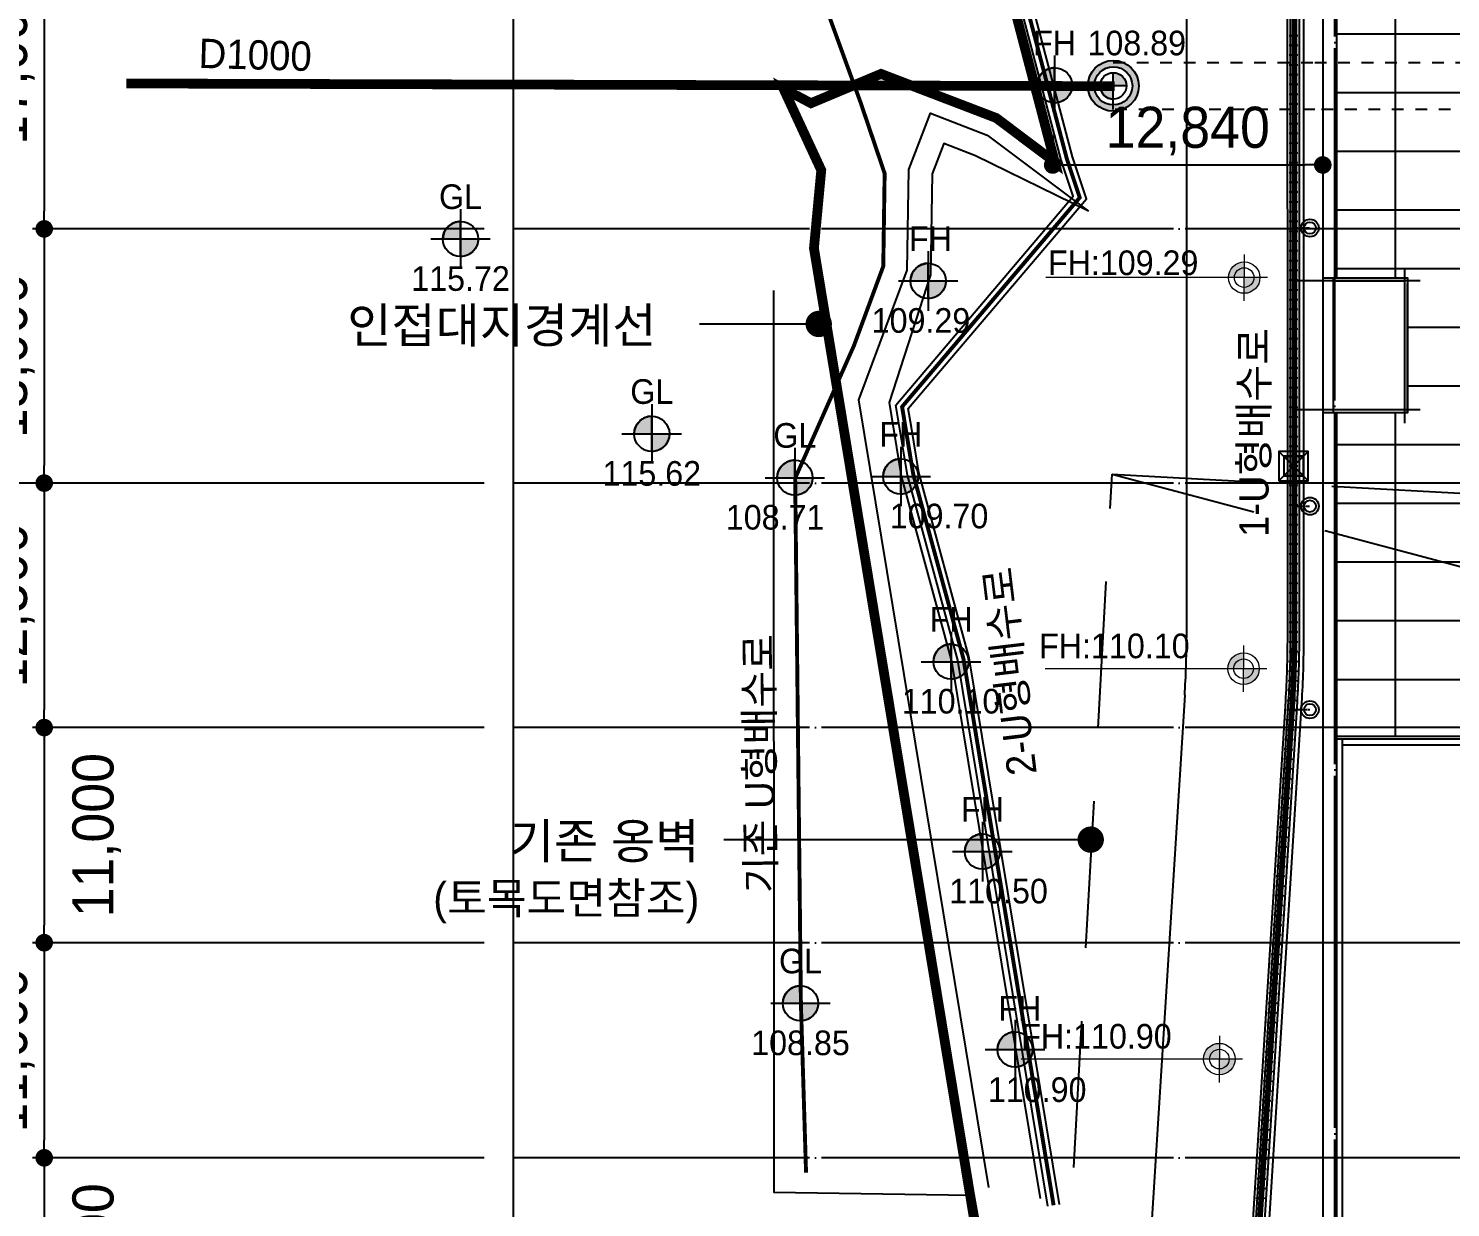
# Model space of a CAD drawing. Header units: millimetres. Extents: x 44352463 to 44913170, y -12080373 to -11704434.
# Drawn here: x 44389132 to 44461849, y -11991159 to -11930868 of the extents above; entities that cross this region are included whole.
import ezdxf
from ezdxf.enums import TextEntityAlignment as Align

# ---------------------------------------------------------------- set-up
doc = ezdxf.new("R2010")
doc.units = ezdxf.units.MM
doc.header["$LTSCALE"] = 600
doc.header["$MEASUREMENT"] = 0
for name, pattern in [('03 단지-0902$0$HIDDEN', [0.375, 0.25, -0.125]), ('CEN', [6.2, 6, -0.1, 0, -0.1]), ('HID', [0.345, 0.225, -0.12]), ('HIDDEN', [2, 1, -1]), ('PHANTOM', [2.5, 1.25, -0.25, 0.25, -0.25, 0.25, -0.25])]:
    doc.linetypes.add(name, pattern=pattern)
doc.layers.get('0').update_dxf_attribs({"linetype": 'CONTINUOUS'})
doc.layers.get('DEFPOINTS').update_dxf_attribs({"color": 117, "linetype": 'CONTINUOUS'})
for name, color, linetype in [('# 토목공사', 8, 'CONTINUOUS'), ('+공사계획', 4, 'CONTINUOUS'), ('+우수계획', 6, 'CONTINUOUS'), ('3 dim0', 7, 'CONTINUOUS'), ('A-TEX-SYM', 3, 'CONTINUOUS'), ('A-TXT-2.7', 3, 'CONTINUOUS'), ('A-중심선', 10, 'CEN'), ('CON-1', 2, 'CONTINUOUS'), ('dim', 7, 'CONTINUOUS'), ('ELE-4', 8, 'CONTINUOUS'), ('ELE-8', 8, 'CONTINUOUS'), ('F0047224', 252, 'CONTINUOUS'), ('FIN-1', 9, 'CONTINUOUS'), ('TXT1', 3, 'CONTINUOUS'), ('t기존건물', 8, 'CONTINUOUS'), ('대지경계선', 2, 'CONTINUOUS'), ('소방도로', 6, 'CONTINUOUS'), ('조경면적', 3, 'CONTINUOUS'), ('충돌방지대(고무범퍼)', 252, 'CONTINUOUS')]:
    doc.layers.add(name, color=color, linetype=linetype)
doc.layers.add('박스', color=6, linetype='CONTINUOUS', lineweight=15)
doc.styles.add('AUDIT_D_190715091641-0', font='')
doc.styles.get("Standard").update_dxf_attribs({"font": ''})
doc.styles.add('돋움', font='')
doc.styles.get('AUDIT_D_190715091641-0').set_extended_font_data('Dotum')
doc.styles.get('Standard').set_extended_font_data('Dotum')
doc.styles.get('돋움').set_extended_font_data('Dotum')
doc.linetypes.add('H-DICHB00', pattern='A,1e-05,[43,kosdic.shx,S=0.1,R=0,X=0,Y=0],-0.633333,["B",Standard,S=0.2,R=0,X=0,Y=-0.1],-0.216667', length=0.85001)
doc.linetypes.add('H-DICHU00', pattern='A,1.1,[32,kosdic.shx,S=0.1,R=0,X=0,Y=0],-0.333333,["U",Standard,S=0.2,R=0,X=0,Y=-0.1],-0.216667', length=1.65)
doc.linetypes.add('KU105', pattern='A,0.9,[122,KACELINE.shx,S=0.006,R=0,X=0,Y=0],-0.2,["U",Standard,S=0.2,R=0,X=0.15,Y=-0.1],-0.25,-0.2', length=1.55)
doc.dimstyles.new('scale600', dxfattribs={"dimscale": 600, "dimtxt": 2, "dimasz": 1, "dimexe": 1, "dimexo": 2.5, "dimgap": 0.8, "dimtad": 1, "dimdec": 0, "dimzin": 0, "dimdsep": 46, "dimlunit": 6, "dimtxsty": 'AUDIT_D_190715091641-0', "dimblk": 'DOT', "dimcen": 0, "dimdle": 1, "dimclrd": 256, "dimclre": 256, "dimclrt": 3, "dimadec": 0, "dimazin": 0, "dimtfac": 1, "dimtdec": 0, "dimtix": 1, "dimtmove": 2, "dimatfit": 3, "dimldrblk": 'DOT', "dimfxl": 0, "dimtolj": 1, "dimtzin": 0, "dimarcsym": 0})

# ---------------------------------------------------------------- blocks, each defined once
blk = doc.blocks.new('A$C304F24DA')
at = {"layer": 'ELE-8'}
for p, q in [((3000, -56450), (3000, -78450)), ((44380, -66000), (0, -66000)), ((44380, -69000), (0, -69000)), ((44380, -72000), (0, -72000)), ((44380, -75000), (0, -75000)), ((44380, -78000), (0, -78000)), ((44380, -81000), (3630, -81000)), ((44380, -84000), (3630, -84000)), ((3000, -85350), (3000, -101900)), ((44380, -87000), (0, -87000)), ((44380, -90000), (0, -90000)), ((44380, -93000), (0, -93000)), ((44380, -96000), (0, -96000)), ((44380, -99000), (0, -99000))]:
    blk.add_line(p, q, dxfattribs=at)
blk = doc.blocks.new('RRRRR')
at = {"layer": 't기존건물', "linetype": '03 단지-0902$0$HIDDEN', "ltscale": 50}
blk.add_line((11763592, -9336052, 108781), (12037741, -9414339, 107737), dxfattribs=at)
at = {"layer": 't기존건물', "linetype": '03 단지-0902$0$HIDDEN', "ltscale": 50, "extrusion": (-0.997252, 0.074082, 0), "elevation": -12422904}
blk.add_lwpolyline([(8496928, 116942), (8438922, 108781)], dxfattribs=at)
at = {"layer": 't기존건물', "linetype": '03 단지-0902$0$HIDDEN', "ltscale": 50, "extrusion": (0.073213, 0.997316, 0), "elevation": -8449746}
blk.add_lwpolyline([(-12415545, 108781), (-12682525, 99979)], dxfattribs=at)
blk = doc.blocks.new('_Dot')
at = {"color": 0, "linetype": 'ByBlock', "lineweight": -2}
blk.add_line((-0.5, 0), (-1, 0), dxfattribs=at)
at = {"color": 0, "linetype": 'ByBlock', "const_width": 0.5}
blk.add_lwpolyline([(-0.25, 0, 1), (0.25, 0, 1)], format="xyb", close=True, dxfattribs=at)
blk = doc.blocks.new('*D20')
at = {"layer": '3 dim0', "lineweight": -2, "transparency": 16777216}
for p, q in [((7287459, 4123986), (7258359, 4123986)), ((7258959, 4123086), (7258959, 4068386)), ((7287459, 4067486), (7258359, 4067486))]:
    blk.add_line(p, q, dxfattribs=at)
at = {"layer": 'DEFPOINTS', "color": 0, "transparency": 16777216}
for p in [(7288959, 4123986), (7258959, 4067486), (7288959, 4067486)]:
    blk.add_point(p, dxfattribs=at)
at = {"layer": '3 dim0', "lineweight": -2, "transparency": 16777216, "xscale": 900, "yscale": 900, "zscale": 900}
for p, rotation in [((7258959, 4123986), 90), ((7258959, 4067486), 270)]:
    blk.add_blockref('_Dot', p, dxfattribs=dict(at, rotation=rotation))
at = {"layer": '3 dim0', "color": 3, "transparency": 16777216, "insert": (7257226, 4095736), "char_height": 2100, "attachment_point": 5, "rotation": 90, "style": 'AUDIT_D_190715091641-0'}
blk.add_mtext('\\A1;56,500', dxfattribs=at)
blk = doc.blocks.new('*D23')
at = {"layer": '3 dim0', "lineweight": -2, "transparency": 16777216}
for p, q in [((7287459, 4166986), (7258359, 4166986)), ((7258959, 4124886), (7258959, 4166086)), ((7287459, 4123986), (7258359, 4123986))]:
    blk.add_line(p, q, dxfattribs=at)
at = {"layer": 'DEFPOINTS', "color": 0, "transparency": 16777216}
for p in [(7258959, 4166986), (7288959, 4166986), (7288959, 4123986)]:
    blk.add_point(p, dxfattribs=at)
at = {"layer": '3 dim0', "lineweight": -2, "transparency": 16777216, "xscale": 900, "yscale": 900, "zscale": 900}
for p, rotation in [((7258959, 4166986), 90), ((7258959, 4123986), 270)]:
    blk.add_blockref('_Dot', p, dxfattribs=dict(at, rotation=rotation))
at = {"layer": '3 dim0', "color": 3, "transparency": 16777216, "insert": (7257226, 4145486), "char_height": 2100, "attachment_point": 5, "rotation": 90, "style": 'AUDIT_D_190715091641-0'}
blk.add_mtext('\\A1;43,000', dxfattribs=at)
blk = doc.blocks.new('*D25')
at = {"layer": '3 dim0', "lineweight": -2, "transparency": 16777216}
for p, q in [((7287459, 4089486), (7264359, 4089486)), ((7264959, 4088586), (7264959, 4079386)), ((7287459, 4078486), (7264359, 4078486))]:
    blk.add_line(p, q, dxfattribs=at)
at = {"layer": 'DEFPOINTS', "color": 0, "transparency": 16777216}
for p in [(7288959, 4089486), (7264959, 4078486), (7288959, 4078486)]:
    blk.add_point(p, dxfattribs=at)
at = {"layer": '3 dim0', "lineweight": -2, "transparency": 16777216, "xscale": 900, "yscale": 900, "zscale": 900}
for p, rotation in [((7264959, 4089486), 90), ((7264959, 4078486), 270)]:
    blk.add_blockref('_Dot', p, dxfattribs=dict(at, rotation=rotation))
at = {"layer": '3 dim0', "color": 3, "transparency": 16777216, "insert": (7267647, 4083986), "char_height": 2100, "attachment_point": 5, "rotation": 90, "style": 'AUDIT_D_190715091641-0'}
blk.add_mtext('\\A1;11,000', dxfattribs=at)
blk = doc.blocks.new('*D26')
at = {"layer": '3 dim0', "lineweight": -2, "transparency": 16777216}
for p, q in [((7287459, 4100486), (7264359, 4100486)), ((7264959, 4099586), (7264959, 4090386)), ((7287459, 4089486), (7264359, 4089486))]:
    blk.add_line(p, q, dxfattribs=at)
at = {"layer": 'DEFPOINTS', "color": 0, "transparency": 16777216}
for p in [(7288959, 4100486), (7264959, 4089486), (7288959, 4089486)]:
    blk.add_point(p, dxfattribs=at)
at = {"layer": '3 dim0', "lineweight": -2, "transparency": 16777216, "xscale": 900, "yscale": 900, "zscale": 900}
for p, rotation in [((7264959, 4100486), 90), ((7264959, 4089486), 270)]:
    blk.add_blockref('_Dot', p, dxfattribs=dict(at, rotation=rotation))
at = {"layer": '3 dim0', "color": 3, "transparency": 16777216, "insert": (7263226, 4094986), "char_height": 2100, "attachment_point": 5, "rotation": 90, "style": 'AUDIT_D_190715091641-0'}
blk.add_mtext('\\A1;11,000', dxfattribs=at)
blk = doc.blocks.new('*D27')
at = {"layer": '3 dim0', "lineweight": -2, "transparency": 16777216}
for p, q in [((7287459, 4136986), (7264359, 4136986)), ((7264959, 4136086), (7264959, 4124886)), ((7287459, 4123986), (7264359, 4123986))]:
    blk.add_line(p, q, dxfattribs=at)
at = {"layer": 'DEFPOINTS', "color": 0, "transparency": 16777216}
for p in [(7288959, 4136986), (7264959, 4123986), (7288959, 4123986)]:
    blk.add_point(p, dxfattribs=at)
at = {"layer": '3 dim0', "lineweight": -2, "transparency": 16777216, "xscale": 900, "yscale": 900, "zscale": 900}
for p, rotation in [((7264959, 4136986), 90), ((7264959, 4123986), 270)]:
    blk.add_blockref('_Dot', p, dxfattribs=dict(at, rotation=rotation))
at = {"layer": '3 dim0', "color": 3, "transparency": 16777216, "insert": (7263226, 4130486), "char_height": 2100, "attachment_point": 5, "rotation": 90, "style": 'AUDIT_D_190715091641-0'}
blk.add_mtext('\\A1;13,000', dxfattribs=at)
blk = doc.blocks.new('*D28')
at = {"layer": '3 dim0', "lineweight": -2, "transparency": 16777216}
for p, q in [((7287459, 4123986), (7264359, 4123986)), ((7264959, 4123086), (7264959, 4112386)), ((7287459, 4111486), (7264359, 4111486))]:
    blk.add_line(p, q, dxfattribs=at)
at = {"layer": 'DEFPOINTS', "color": 0, "transparency": 16777216}
for p in [(7288959, 4123986), (7264959, 4111486), (7288959, 4111486)]:
    blk.add_point(p, dxfattribs=at)
at = {"layer": '3 dim0', "lineweight": -2, "transparency": 16777216, "xscale": 900, "yscale": 900, "zscale": 900}
for p, rotation in [((7264959, 4123986), 90), ((7264959, 4111486), 270)]:
    blk.add_blockref('_Dot', p, dxfattribs=dict(at, rotation=rotation))
at = {"layer": '3 dim0', "color": 3, "transparency": 16777216, "insert": (7263226, 4117736), "char_height": 2100, "attachment_point": 5, "rotation": 90, "style": 'AUDIT_D_190715091641-0'}
blk.add_mtext('\\A1;12,500', dxfattribs=at)
blk = doc.blocks.new('*D29')
at = {"layer": '3 dim0', "lineweight": -2, "transparency": 16777216}
for p, q in [((7287459, 4153986), (7264359, 4153986)), ((7264959, 4153086), (7264959, 4137886)), ((7287459, 4136986), (7264359, 4136986))]:
    blk.add_line(p, q, dxfattribs=at)
at = {"layer": 'DEFPOINTS', "color": 0, "transparency": 16777216}
for p in [(7288959, 4153986), (7264959, 4136986), (7288959, 4136986)]:
    blk.add_point(p, dxfattribs=at)
at = {"layer": '3 dim0', "lineweight": -2, "transparency": 16777216, "xscale": 900, "yscale": 900, "zscale": 900}
for p, rotation in [((7264959, 4153986), 90), ((7264959, 4136986), 270)]:
    blk.add_blockref('_Dot', p, dxfattribs=dict(at, rotation=rotation))
at = {"layer": '3 dim0', "color": 3, "transparency": 16777216, "insert": (7263226, 4145486), "char_height": 2100, "attachment_point": 5, "rotation": 90, "style": 'AUDIT_D_190715091641-0'}
blk.add_mtext('\\A1;17,000', dxfattribs=at)
blk = doc.blocks.new('*D36')
at = {"layer": '3 dim0', "lineweight": -2, "transparency": 16777216}
for p, q in [((7287459, 4111486), (7264359, 4111486)), ((7264959, 4110586), (7264959, 4101386)), ((7287459, 4100486), (7264359, 4100486))]:
    blk.add_line(p, q, dxfattribs=at)
at = {"layer": 'DEFPOINTS', "color": 0, "transparency": 16777216}
for p in [(7288959, 4111486), (7264959, 4100486), (7288959, 4100486)]:
    blk.add_point(p, dxfattribs=at)
at = {"layer": '3 dim0', "lineweight": -2, "transparency": 16777216, "xscale": 900, "yscale": 900, "zscale": 900}
for p, rotation in [((7264959, 4111486), 90), ((7264959, 4100486), 270)]:
    blk.add_blockref('_Dot', p, dxfattribs=dict(at, rotation=rotation))
at = {"layer": '3 dim0', "color": 3, "transparency": 16777216, "insert": (7267647, 4105986), "char_height": 2100, "attachment_point": 5, "rotation": 90, "style": 'AUDIT_D_190715091641-0'}
blk.add_mtext('\\A1;11,000', dxfattribs=at)
blk = doc.blocks.new('A$C1C3B03E3')
at = {"layer": '+공사계획', "ltscale": 5}
h = blk.add_hatch(color=1, dxfattribs=at)
h.dxf.hatch_style = 1
edge = h.paths.add_edge_path()
edge.add_line((2.031, 2.031), (3.231, 2.031))
edge.add_arc((2.031, 2.031), 1.2, -90, 0, ccw=False)
edge.add_line((2.031, 0.831), (2.031, 2.031))
edge = h.paths.add_edge_path()
edge.add_line((2.031, 2.031), (2.031, 3.231))
edge.add_arc((2.031, 2.031), 1.2, 90, 180)
edge.add_line((0.831, 2.031), (2.031, 2.031))
at = {"layer": '+공사계획', "color": 1, "ltscale": 5}
for points in [[(2.031, 4.062), (2.031, 0)], [(0, 2.031), (4.062, 2.031)]]:
    blk.add_lwpolyline(points, dxfattribs=at)
for points in [[(2.031, 2.031), (2.031, 3.231, 0.414214), (0.831, 2.031), (2.031, 2.031)], [(2.031, 2.031), (3.231, 2.031, -0.414214), (2.031, 0.831), (2.031, 2.031)]]:
    blk.add_lwpolyline(points, format="xyb", dxfattribs=at)
blk.add_circle((2.031, 2.031), 1.2, dxfattribs=at)
blk = doc.blocks.new('ZZZZ')
at = {"layer": 'A-TEX-SYM', "xscale": 750.0000000000001, "yscale": 750.0000000000001, "zscale": 750.0000000000001, "rotation": 359.9931955615171}
for p in [(11443369, 4151867), (11412991, 4144010, 115722), (11436904, 4141866), (11422771, 4134046, 115622), (11430086, 4131803, 108712), (11435499, 4131866), (11438074, 4122397), (11439676, 4112687), (11430375, 4104929, 108852), (11441345, 4102564)]:
    blk.add_blockref('A$C1C3B03E3', p, dxfattribs=at)
at = {"layer": 'A-TEX-SYM', "style": '돋움'}
for s, p in [('FH', (11444893, 4155553)), ('108.89', (11449093, 4155553)), ('GL', (11414515, 4147696, 115722)), ('FH', (11438550, 4145551)), ('115.72', (11414515, 4143512, 115722)), ('109.29', (11438060, 4141367)), ('GL', (11424295, 4137732, 115622)), ('FH', (11437023, 4135551)), ('GL', (11431610, 4135489, 108712)), ('115.62', (11424295, 4133548, 115622)), ('108.71', (11430600, 4131305, 108712)), ('109.70', (11438984, 4131367)), ('FH', (11439598, 4126083)), ('110.10', (11439598, 4121899)), ('FH', (11441199, 4116373)), ('110.50', (11442027, 4112189)), ('GL', (11431899, 4108614, 108852)), ('FH', (11443113, 4106192)), ('108.85', (11431899, 4104430, 108852)), ('110.90', (11444002, 4102037))]:
    blk.add_text(s, height=1260, dxfattribs=at).set_placement(p, align=Align.MIDDLE_CENTER)
blk = doc.blocks.new('*D88')
at = {"layer": 'DEFPOINTS', "color": 0, "transparency": 16777216}
for p in [(44441507, -11937850), (44455315, -11937850), (44455315, -11937850)]:
    blk.add_point(p, dxfattribs=at)
at = {"layer": 'dim', "lineweight": -2, "transparency": 16777216}
for p, q in [((44441507, -11936350), (44441507, -11937250)), ((44455315, -11936350), (44455315, -11937250)), ((44442407, -11937850), (44454415, -11937850))]:
    blk.add_line(p, q, dxfattribs=at)
at = {"layer": 'dim', "lineweight": -2, "transparency": 16777216, "xscale": 900, "yscale": 900, "zscale": 900, "rotation": 180}
blk.add_blockref('_Dot', (44441507, -11937850), dxfattribs=at)
at = {"layer": 'dim', "lineweight": -2, "transparency": 16777216, "xscale": 900, "yscale": 900, "zscale": 900}
blk.add_blockref('_Dot', (44455315, -11937850), dxfattribs=at)
at = {"layer": 'dim', "color": 3, "transparency": 16777216, "insert": (44448411, -11936117), "char_height": 2100, "attachment_point": 5, "style": 'AUDIT_D_190715091641-0'}
blk.add_mtext('\\A1;12,840', dxfattribs=at)
blk = doc.blocks.new('A$C0B2276BF')
at = {"layer": '# 토목공사', "linetype": 'ByBlock', "ltscale": 0.01}
for radius in [300, 200]:
    blk.add_circle((300, 300), radius, dxfattribs=at)
blk = doc.blocks.new('A$C037F09EC')
at = {"layer": '# 토목공사'}
h = blk.add_hatch(color=256, dxfattribs=at)
h.dxf.hatch_style = 1
h.paths.add_polyline_path([(750, 750), (250, 250), (1250, 250), (250, 1250), (1250, 1250)])
blk.add_lwpolyline([(0, 0), (1500, 0), (1500, 1500), (0, 1500)], close=True, dxfattribs=at)
for points in [[(1500, 1500), (0, 0)], [(1500, 0), (0, 1500)], [(250, 250), (1250, 250), (1250, 1250), (250, 1250), (250, 250)], [(750, 750), (250, 250), (1250, 250), (250, 1250), (1250, 1250), (750, 750)]]:
    blk.add_lwpolyline(points, dxfattribs=at)
blk = doc.blocks.new('ee')
at = {"layer": '# 토목공사'}
blk.add_lwpolyline([(225, -14), (-225, 14)], dxfattribs=at)
blk = doc.blocks.new('A$C718137B9')
at = {"layer": '# 토목공사'}
for p, rotation in [((9555, 71937), 3.595936282001518), ((9555, 71437), 3.595936282001518), ((9555, 70937), 3.595936282001518), ((9555, 70437), 3.595936282001518), ((9555, 69937), 3.595936282001518), ((9556, 69437), 3.595936282001518), ((9556, 68937), 3.595936282001518), ((9556, 68437), 3.595936282001518), ((9556, 67937), 3.595936282001518), ((9556, 67437), 3.595936282001518), ((9556, 66937), 3.595936282001518), ((9556, 66437), 3.595936282001518), ((9556, 65937), 3.595936282001518), ((9556, 65437), 3.595936282001518), ((9556, 64937), 3.595936282001518), ((9556, 64437), 3.595936282001518), ((9556, 63937), 3.595936282001518), ((9556, 63437), 3.595936282001518), ((9556, 62937), 3.595936282001518), ((9556, 62437), 3.595936282001518), ((9556, 61937), 3.595936282001518), ((9556, 61437), 3.595936282001518), ((9556, 60937), 3.595936282001518), ((9556, 60437), 3.595936282001518), ((9556, 59937), 3.595936282001518), ((9556, 59437), 3.595936282001518), ((9556, 58937), 3.595936282001518), ((9556, 58437), 3.595936282001518), ((9556, 57937), 3.595936282001518), ((9556, 57437), 3.595936282001518), ((9556, 56937), 3.595936282001518), ((9556, 56437), 3.595936282001518), ((9556, 55937), 3.595936282001518), ((9556, 55437), 3.595936282001518), ((9556, 54937), 3.595936282001518), ((9556, 54437), 3.595936282001518), ((9556, 53937), 3.595936282001518), ((9556, 53437), 3.595936282001518), ((9556, 52937), 3.595936282001518), ((9556, 52437), 3.595936282001518), ((9556, 51937), 3.595936282001518), ((9556, 51437), 3.595936282001518), ((9556, 50937), 3.595936282001518), ((9556, 50437), 3.595936282001518), ((9556, 49937), 3.595936282001518), ((9556, 49437), 3.595936282001518), ((9556, 48937), 3.595936282001518), ((9556, 48437), 3.595936282001518), ((9556, 47937), 3.595936282001518), ((9556, 47437), 3.595936282001518), ((9557, 46937), 3.595936282001518), ((9557, 46437), 3.595936282001518), ((9557, 45937), 3.595936282001518), ((9557, 45437), 3.595936282001518), ((9557, 44937), 3.595936282001518), ((9557, 44437), 3.595936282001518), ((9557, 43937), 3.595936282001518), ((9557, 43437), 3.595936282001518), ((9557, 42937), 3.595936282001518), ((9557, 42437), 3.595936282001518), ((9557, 41937), 3.595936282001518), ((9557, 41437), 3.595936282001518), ((9556, 40937), 3.305098977873575), ((9551, 40437), 2.767744447930585), ((9527, 39438), 1.693035388044603), ((9542, 39937), 2.230389917987594), ((9509, 38938), 1.155680858101613), ((9457, 37939), 0.0809717982156323), ((9485, 38439), 0.6183263281586224), ((9425, 37440), 8.623806057056412e-09), ((9363, 36442), 8.623806057056412e-09), ((9394, 36941), 8.623806057056412e-09), ((9331, 35943), 8.623806057056412e-09), ((9269, 34945), 8.623806057056412e-09), ((9300, 35444), 8.623806057056412e-09), ((9237, 34446), 8.623806057056412e-09), ((9175, 33448), 8.623806057056412e-09), ((9206, 33947), 8.623806057056412e-09), ((9143, 32949), 8.623806057056412e-09), ((9112, 32450), 8.623806057056412e-09), ((9049, 31452), 8.623806057056412e-09), ((9081, 31951), 8.623806057056412e-09), ((9018, 30953), 8.623806057056412e-09), ((8955, 29955), 8.623806057056412e-09), ((8987, 30454), 8.623806057056412e-09), ((8924, 29456), 8.623806057056412e-09), ((8861, 28458), 8.623806057056412e-09), ((8893, 28957), 8.623806057056412e-09), ((8830, 27959), 8.623806057056412e-09), ((8767, 26961), 8.623806057056412e-09), ((8799, 27460), 8.623806057056412e-09), ((8736, 26462), 8.623806057056412e-09), ((8673, 25464), 8.623806057056412e-09), ((8705, 25963), 8.623806057056412e-09), ((8642, 24965), 8.623806057056412e-09), ((8611, 24466), 8.623806057056412e-09), ((8548, 23468), 8.623806057056412e-09), ((8579, 23967), 8.623806057056412e-09), ((8517, 22969), 8.623806057056412e-09), ((8454, 21971), 8.623806057056412e-09), ((8485, 22470), 8.623806057056412e-09), ((8423, 21472), 8.623806057056412e-09), ((8360, 20474), 8.623806057056412e-09), ((8391, 20973), 8.623806057056412e-09), ((8329, 19975), 8.623806057056412e-09), ((8266, 18977), 8.623806057056412e-09), ((8297, 19476), 8.623806057056412e-09), ((8234, 18478), 8.623806057056412e-09), ((8172, 17480), 8.623806057056412e-09), ((8203, 17979), 8.623806057056412e-09), ((8140, 16981), 8.623806057056412e-09), ((8109, 16482), 8.623806057056412e-09), ((8046, 15484), 8.623806057056412e-09), ((8078, 15983), 8.623806057056412e-09), ((8015, 14985), 8.623806057056412e-09), ((7952, 13987), 8.623806057056412e-09), ((7984, 14486), 8.623806057056412e-09), ((7921, 13488), 8.623806057056412e-09), ((7858, 12490), 8.623806057056412e-09), ((7890, 12989), 8.623806057056412e-09)]:
    blk.add_blockref('ee', p, dxfattribs=dict(at, rotation=rotation))
blk = doc.blocks.new('A$C7081286B')
at = {"layer": '+우수계획'}
h = blk.add_hatch(color=254, dxfattribs=at)
h.dxf.hatch_style = 1
edge = h.paths.add_edge_path(flags=17)
edge.add_arc((1300, 1300), 975, 0, 360)
edge = h.paths.add_edge_path()
edge.add_arc((1300, 1300), 1300, 0, 360)
h = blk.add_hatch(color=254, dxfattribs=at)
h.dxf.hatch_style = 1
edge = h.paths.add_edge_path()
edge.add_line((1300, 1300), (625, 1300))
edge.add_arc((1300, 1300), 675, 180, 270)
edge.add_line((1300, 625), (1300, 1975))
edge.add_arc((1300, 1300), 675, 0, 90, ccw=False)
edge.add_line((1975, 1300), (1300, 1300))
at = {"layer": '# 토목공사'}
blk.add_lwpolyline([(1300, 1300), (625, 1300, 0.414214), (1300, 625), (1300, 1975, -0.414214), (1975, 1300), (1300, 1300)], format="xyb", dxfattribs=at)
for radius in [1300, 975, 675]:
    blk.add_circle((1300, 1300), radius, dxfattribs=at)
blk = doc.blocks.new('A$C159fdbf0')
at = {"layer": '# 토목공사'}
for points in [[(-176107, -199379), (-180712, -171458), (-183287, -161990), (-183673, -159649), (-183877, -158410), (-174812, -147735), (-175427, -145889), (-180087, -128155), (-180304, -123364), (-179172, -115679), (-180623, -110050), (-187361, -105797), (-186110, -95557), (-185275, -85182), (-184620, -72729), (-185130, -60228), (-174430, -51135), (-169648, -47813), (-166267, -45815), (-162786, -44061), (-159286, -42506), (-149833, -38787)], [(-175515, -199281), (-180125, -171331), (-182700, -161862), (-183081, -159551), (-183240, -158586), (-174137, -147866), (-174851, -145718), (-179490, -128064), (-179702, -123394), (-178561, -115647), (-180102, -109670), (-186720, -105492), (-185513, -95618), (-184676, -85221), (-184019, -72732), (-184519, -60496), (-174064, -51611), (-169324, -48319), (-165979, -46342), (-162529, -44604), (-159054, -43059), (-149749, -39399)]]:
    blk.add_lwpolyline(points, dxfattribs=at)
at = {"layer": '# 토목공사', "linetype": 'KU105', "ltscale": 4, "const_width": 200, "flags": 128}
blk.add_lwpolyline([(-175811, -199330), (-180418, -171395), (-182993, -161926), (-183377, -159600), (-183559, -158498), (-174474, -147801), (-175139, -145803), (-179788, -128110), (-180003, -123379), (-178866, -115663), (-180362, -109860), (-187041, -105645), (-185812, -95587), (-184975, -85201), (-184320, -72731), (-184825, -60362), (-174247, -51373), (-169486, -48066), (-166123, -46078), (-162657, -44332), (-159170, -42782), (-149791, -39093), (-129254, -41231), (-113847, -48374), (-99615, -54196)], dxfattribs=at)
at = {"layer": '# 토목공사'}
for points in [[(-166322, -211433), (-163944, -173557, 0.015453), (-163841, -170283), (-163843, -126477, 0.0492), (-164852, -116270), (-172926, -75787, -0.458996), (-160968, -60497), (30366, -60659)], [(-166173, -211442), (-163794, -173567, 0.015453), (-163691, -170283), (-163693, -126477, 0.0492), (-164705, -116241), (-172779, -75757, -0.458912), (-160964, -60647), (30366, -60809)], [(-165873, -211461), (-163495, -173586, 0.015453), (-163391, -170283), (-163393, -126477, 0.0492), (-164411, -116182), (-172485, -75699, -0.458738), (-160957, -60947), (30366, -61109)], [(-165723, -211471), (-163345, -173595, 0.015453), (-163241, -170283), (-163243, -126477, 0.0492), (-164264, -116153), (-172338, -75669, -0.458648), (-160954, -61097), (30366, -61259)]]:
    blk.add_lwpolyline(points, format="xyb", dxfattribs=at)
at = {"layer": '# 토목공사', "linetype": 'KU105', "ltscale": 4, "const_width": 200, "flags": 128}
blk.add_lwpolyline([(-166023, -211452), (-163644, -173576, 0.015453), (-163541, -170283), (-163543, -126477, 0.0492), (-164558, -116211), (-172632, -75728, -0.458825), (-160961, -60797), (30366, -60959)], format="xyb", dxfattribs=at)
at = {"layer": '# 토목공사', "linetype": 'HIDDEN'}
blk.add_lwpolyline([(106202, -107825), (107092, -110054), (83130, -119614), (55687, -143292), (-162459, -143292), (-162459, -143292), (-172759, -143292), (-172759, -140892), (-162459, -140892), (54795, -140892), (81867, -117534), (106202, -107825)], dxfattribs=at)
at = {"layer": '# 토목공사', "linetype": 'H-DICHU00', "ltscale": 4, "const_width": 200, "flags": 128}
blk.add_lwpolyline([(-188469, -197665), (-188732, -189027), (-189025, -162152), (-186020, -155373), (-184521, -151316), (-184450, -146569), (-185680, -142943), (-190014, -131037), (-192351, -127704)], dxfattribs=at)
at = {"layer": '# 토목공사', "linetype": 'HID', "ltscale": 5, "const_width": 497}
blk.add_lwpolyline([(-223233, -141968), (-172687, -142106)], dxfattribs=at)
at = {"layer": '# 토목공사', "linetype": 'HID', "ltscale": 0.3}
for points in [[(-163542, -149357), (-162704, -149357)], [(-163541, -163581), (-162704, -163581)], [(-163670, -173985), (-162704, -173985)]]:
    blk.add_lwpolyline(points, dxfattribs=at)
at = {"layer": '# 토목공사', "linetype": 'H-DICHB00', "ltscale": 5, "flags": 128}
blk.add_lwpolyline([(-179894, -198783), (-173458, -235031), (-99748, -234382), (-45263, -231909), (-35557, -234563), (47916, -232188), (92102, -241905), (111657, -242368), (119150, -237587), (128873, -227227), (129527, -219480), (130671, -216858), (130866, -215415), (130960, -214785), (131402, -206381)], dxfattribs=at)
at = {"layer": '# 토목공사'}
for name, p in [('A$C718137B9', (-173098, -211466)), ('A$C7081286B', (-174059, -143392))]:
    blk.add_blockref(name, p, dxfattribs=at)
at = {"layer": '# 토목공사', "xscale": 1.5, "yscale": 1.5, "zscale": 1.5}
for p in [(-163154, -149807), (-163154, -164031), (-163154, -174435)]:
    blk.add_blockref('A$C0B2276BF', p, dxfattribs=at)
at = {"layer": '# 토목공사', "rotation": 0.002551892443641502}
blk.add_blockref('A$C037F09EC', (-164291, -162279), dxfattribs=at)
at = {"layer": '# 토목공사', "style": '돋움'}
blk.add_text(' D1000', height=1500, rotation=358.35557, dxfattribs=at).set_placement((-220091, -141154))
for s, rotation, p in [('1-U형배수로', 90, (-164819, -159815)), ('2-U형배수로', 96.89266, (-177310, -171940)), ('기존 U형배수로', 90.52836, (-190098, -176738))]:
    blk.add_text(s, height=1500, rotation=rotation, dxfattribs=at).set_placement(p, align=Align.CENTER)
blk = doc.blocks.new('fsfsfsfssfs')
at = {"layer": '3 dim0'}
for base, p1, p2, angle, picture, middle in [((7258959.4, 4166985.9), (7288959.4, 4123985.9), (7288959.4, 4166985.9), 90, '*D23', (7257225.7, 4145485.9)), ((7264959.4, 4136985.9), (7288959.4, 4153985.9), (7288959.4, 4136985.9), 270, '*D29', (7263225.7, 4145485.9)), ((7264959.4, 4123985.9), (7288959.4, 4136985.9), (7288959.4, 4123985.9), 270, '*D27', (7263225.7, 4130485.9)), ((7258959.4, 4067485.9), (7288959.4, 4123985.9), (7288959.4, 4067485.9), 270, '*D20', (7257225.7, 4095735.9)), ((7264959.4, 4111485.9), (7288959.4, 4123985.9), (7288959.4, 4111485.9), 270, '*D28', (7263225.7, 4117735.9)), ((7264959.4, 4089485.9), (7288959.4, 4100485.9), (7288959.4, 4089485.9), 270, '*D26', (7263225.7, 4094985.9))]:
    dim = blk.add_linear_dim(base=base, p1=p1, p2=p2, angle=angle, dimstyle='scale600', override={"dimtxt": 3.5, "dimasz": 1.5}, dxfattribs=at)
    dim.commit()
    dim.dimension.update_dxf_attribs({"geometry": picture, "text_midpoint": middle})
for base, p1, p2, picture, middle in [((7264959.4, 4100485.9), (7288959.4, 4111485.9), (7288959.4, 4100485.9), '*D36', (7267646.9, 4105985.9)), ((7264959.4, 4078485.9), (7288959.4, 4089485.9), (7288959.4, 4078485.9), '*D25', (7267646.9, 4083985.9))]:
    dim = blk.add_linear_dim(base=base, p1=p1, p2=p2, angle=270, dimstyle='scale600', override={"dimtxt": 3.5, "dimasz": 1.5}, dxfattribs=at)
    dim.commit()
    dim.dimension.update_dxf_attribs({"geometry": picture, "text_midpoint": middle, "dimtype": 128})

msp = doc.modelspace()

# ---------------------------------------------------------------- hatches: boundary and pattern name
at = {"layer": '박스', "ltscale": 0.1}
h = msp.add_hatch(dxfattribs=at)
h.set_pattern_fill('ANSI31', color=256, scale=1.006801, angle=720)
h.set_pattern_definition([(45, (44321417.67564, -12003986.05034), (-0.08898951466, 0.08898951466), [])])
h.paths.add_polyline_path([(44451296.506, -11942801.466), (44451296.506, -11943606.907), (44450491.064, -11943606.907, -0.414213562)])
h.paths.add_polyline_path([(44451296.506, -11943606.907), (44452101.947, -11943606.907, -0.414213562), (44451296.506, -11944412.348)])
h = msp.add_hatch(dxfattribs=at)
h.set_pattern_fill('ANSI31', color=256, scale=1.006801, angle=720)
h.set_pattern_definition([(45, (44321385.95675, -12023985.69552), (-0.08898951466, 0.08898951466), [])])
h.paths.add_polyline_path([(44451264.787, -11962801.111), (44451264.787, -11963606.552), (44450459.346, -11963606.552, -0.414213562)])
h.paths.add_polyline_path([(44451264.787, -11963606.552), (44452070.228, -11963606.552, -0.414213562), (44451264.787, -11964411.994)])
h = msp.add_hatch(dxfattribs=at)
h.set_pattern_fill('ANSI31', color=256, scale=1.006801, angle=720)
h.set_pattern_definition([(45, (44320149.65439, -12043947.2758), (-0.08898951466, 0.08898951466), [])])
h.paths.add_polyline_path([(44450028.484, -11982762.692), (44450028.484, -11983568.133), (44449223.043, -11983568.133, -0.414213562)])
h.paths.add_polyline_path([(44450028.484, -11983568.133), (44450833.925, -11983568.133, -0.414213562), (44450028.484, -11984373.574)])

# ---------------------------------------------------------------- linework, layer by layer
at = {"layer": '+공사계획', "color": 6}
for points in [[(44438239.121, -11990125.382), (44431597.183, -11949852.253), (44434066.803, -11943236.277), (44434144.582, -11938075.829), (44435254.112, -11935199.548), (44438150.904, -11936316.991), (44443328.09, -11940215.588)], [(44443328.09, -11940215.588), (44437562.801, -11937376.317), (44435941.817, -11936751.019), (44435341.219, -11938307.974), (44435263.542, -11943461.681), (44433142.216, -11950002.447), (44433761.971, -11953760.311), (44436337.022, -11963228.658), (44440866.684, -11990694.088)]]:
    msp.add_lwpolyline(points, dxfattribs=at)
at = {"layer": 'A-중심선', "ltscale": 5}
for p, q in [((44455940.232, -12042884.796), (44455940.232, -11824697.371)), ((44745280.078, -11941116.81), (44413938.371, -11941116.81)), ((44460297.474, -11943766.833), (44453771.728, -11943766.833)), ((44459490.232, -11943131.727), (44459490.232, -11951004.626)), ((44459490.232, -11943181.727), (44459490.232, -11951054.626)), ((44460297.474, -11950366.81), (44453771.728, -11950366.81)), ((44745280.078, -11954116.81), (44413938.371, -11954116.81)), ((44745280.078, -11966616.81), (44413938.371, -11966616.81)), ((44745280.078, -11977616.81), (44413938.371, -11977616.81)), ((44745280.078, -11988616.81), (44413938.371, -11988616.81))]:
    msp.add_line(p, q, dxfattribs=at)
at = {"layer": 'CON-1'}
for p, q in [((44455315.232, -11943616.833), (44455315.232, -11950516.81)), ((44455840.232, -11943616.833), (44455840.232, -11950516.81)), ((44459640.232, -11943616.833), (44459640.232, -11950216.81)), ((44459640.232, -11950516.81), (44459640.232, -11943916.833))]:
    msp.add_line(p, q, dxfattribs=at)
for points in [[(44456010.232, -11865016.879), (44500540.209, -11865016.879), (44500540.209, -11890716.879), (44503740.21, -11890716.879), (44503740.21, -11898416.879), (44500540.209, -11898416.879), (44500540.209, -11967216.879), (44456010.232, -11967216.879)], [(44456010.232, -11865166.879), (44500390.209, -11865166.879), (44500390.209, -11890866.879), (44503590.21, -11890866.879), (44503590.21, -11898266.879), (44500390.209, -11898266.879), (44500390.209, -11967066.879), (44456010.232, -11967066.879)], [(44455315.232, -11943616.833), (44459640.232, -11943616.833), (44459640.232, -11950516.81), (44455315.232, -11950516.81)], [(44455840.232, -11943766.833), (44459490.232, -11943766.833), (44459490.232, -11950366.81), (44455840.232, -11950366.81)]]:
    msp.add_lwpolyline(points, dxfattribs=at)
at = {"layer": 'DEFPOINTS', "ltscale": 3}
msp.add_lwpolyline([(44413940.608, -11824699.043), (44709331.348, -11824699.043), (44709331.348, -12042886.468), (44413940.608, -12042886.468)], close=True, dxfattribs=at)
at = {"layer": 'F0047224'}
msp.add_lwpolyline([(44427226.714, -11944271.323), (44427251.396, -11990377.416), (44437277.417, -11990520.22)], dxfattribs=at)
at = {"layer": 'FIN-1'}
msp.add_line((44500840.209, -11967516.879), (44456310.209, -11967516.879), dxfattribs=at)
at = {"layer": 'FIN-1', "ltscale": 0.1}
for q in [(44456310.232, -12003716.81), (44456310.232, -12010246.81)]:
    msp.add_line((44456310.232, -11967216.81), q, dxfattribs=at)
at = {"layer": 'TXT1', "color": 7}
for p, q in [((44423438.947, -11945977.913), (44429541.744, -11945977.913)), ((44424684.41, -11972347.01), (44443448.792, -11972347.01))]:
    msp.add_line(p, q, dxfattribs=at)
at = {"layer": 'TXT1', "color": 7, "const_width": 674.405}
for points in [[(44429878.947, -11945977.913, -1), (44429204.542, -11945977.913, -1)], [(44443785.995, -11972347.01, -1), (44443111.589, -11972347.01, -1)]]:
    msp.add_lwpolyline(points, format="xyb", close=True, dxfattribs=at)
at = {"layer": '대지경계선', "linetype": 'PHANTOM', "ltscale": 7, "const_width": 500, "flags": 128}
msp.add_lwpolyline([(44691681.535, -11928959.931), (44703570.502, -11918984.855), (44704562.64, -11912717.031), (44688240.462, -11926862.101), (44677693.131, -11914428.75), (44694904.54, -11899828.148), (44693586.616, -11896659.997), (44692157.073, -11893223.529), (44698687.989, -11882236.793), (44700047.111, -11877940.323), (44701406.234, -11873643.853), (44699394.188, -11871559.391), (44697923.197, -11868829.078), (44696452.206, -11866098.765), (44696217.92, -11864967.514), (44694721.167, -11862859.186), (44693224.413, -11860750.858), (44689247.393, -11857552.719), (44685270.374, -11854354.581), (44679063.694, -11847496.242), (44672857.014, -11840637.904), (44664126.281, -11846273.747), (44654077.289, -11836888.185), (44655600.903, -11836817.402), (44655526.042, -11831830.78), (44652039.59, -11831779.442), (44648553.138, -11831728.104), (44648151.809, -11831353.356), (44646146.972, -11826459.206), (44644142.135, -11821565.056), (44643316.633, -11820157.891), (44642491.13, -11818750.727), (44638801.373, -11815143.814), (44635111.616, -11811536.902), (44633026.287, -11810821.466), (44630940.958, -11810106.031), (44628828.075, -11808090.236), (44626715.193, -11806074.441), (44624763.804, -11805091.4), (44622812.415, -11804108.36), (44619900.153, -11803115.983), (44616986.719, -11802123.207), (44614953.948, -11810141.025), (44614288.011, -11815325.054), (44612743.609, -11821568.361), (44610076.755, -11826605.838), (44608365.44, -11833623.321), (44597022.331, -11836481.242), (44578001.171, -11838534.804), (44563118.751, -11841521.482), (44535855.274, -11846800.176), (44525186.395, -11842794.072), (44517993.23, -11839148.285), (44507317.999, -11834980.364), (44489367.046, -11827969.693), (44472136.182, -11826743.828), (44461183.163, -11831073.944), (44449372.502, -11824979.342), (44438610.012, -11828918.531), (44434058.819, -11835196.848), (44431136.074, -11839228.805), (44433277.434, -11843448.655), (44436866.579, -11845893.276), (44436108.332, -11847138.854), (44429579.138, -11854383.932), (44426315.841, -11862823.106), (44426267.552, -11871444.364), (44424148.697, -11876318.6), (44422830.184, -11882251.264), (44424044.824, -11888190.724), (44426841.091, -11894558.565), (44430495.301, -11901408.273), (44432838.875, -11903973.373), (44432234.297, -11917736.096), (44435852.436, -11921058.632), (44436955.169, -11919941.582), (44441611.249, -11937698.444), (44438624.287, -11935449.115), (44432726.761, -11933191.7), (44429143.089, -11934691.065), (44427736.62, -11933943.822), (44429671.653, -11938117.834), (44429297.756, -11942104.783), (44443343.52, -12027268.815), (44517654.72, -12026616.277), (44572070.039, -12024146.741), (44581771.629, -12026800.104), (44646695.741, -12024942.742), (44665257.164, -12024426.426), (44709430.419, -12034141.296), (44761047.156, -12035362.272), (44761203.786, -12029679.249), (44761360.416, -12023996.226), (44760195.788, -12020593.792), (44759031.16, -12017191.358), (44753720.023, -12011010.724), (44748408.886, -12004830.091), (44743817.599, -11999730.079), (44739226.311, -11994630.067), (44735418.776, -11990485.886), (44731611.24, -11986341.705), (44726588.204, -11981568.834), (44718363.904, -11973753.945), (44713426.968, -11969063.294), (44708686.767, -11967304.035), (44703946.566, -11965544.776), (44700048.863, -11963142.605), (44696151.159, -11960740.433), (44694512.279, -11958413.335), (44692350.813, -11955343.988), (44690189.346, -11952274.642), (44689755.597, -11951147.49), (44687668.287, -11945720.945), (44686014.727, -11941421.551), (44688848.131, -11935190.741)], close=True, dxfattribs=at)
at = {"layer": '박스', "ltscale": 0.1}
for p, q in [((44451296.506, -11942418.521), (44451296.506, -11943606.907)), ((44452484.891, -11943606.907), (44441155.833, -11943606.907)), ((44451296.506, -11944795.293), (44451296.506, -11943606.907)), ((44451264.787, -11962418.167), (44451264.787, -11963606.552)), ((44452453.172, -11963606.552), (44441124.114, -11963606.552)), ((44451264.787, -11964794.938), (44451264.787, -11963606.552)), ((44450028.484, -11982379.747), (44450028.484, -11983568.133)), ((44451216.87, -11983568.133), (44439887.812, -11983568.133)), ((44450028.484, -11984756.519), (44450028.484, -11983568.133))]:
    msp.add_line(p, q, dxfattribs=at)
for centre in [(44451296.506, -11943606.907), (44451264.787, -11963606.552), (44450028.484, -11983568.133)]:
    msp.add_circle(centre, 805.441, dxfattribs=at)
at = {"layer": '박스'}
for centre in [(44451296.506, -11943606.907), (44451264.787, -11963606.552), (44450028.484, -11983568.133)]:
    msp.add_circle(centre, 500, dxfattribs=at)
at = {"layer": '소방도로', "ltscale": 7}
for p, q in [((44448346.661, -11918211.263), (44448348.613, -11962017.282)), ((44454348.613, -11962017.014), (44454346.661, -11918210.995)), ((44448256.209, -11964965.113), (44445646.272, -12006525.45)), ((44451634.476, -12006901.502), (44454244.413, -11965341.165))]:
    msp.add_line(p, q, dxfattribs=at)
for radius in [47000, 53000]:
    msp.add_arc((44401348.175, -11962020.701), radius, 356.40661574, 0.00255193, dxfattribs=at)
at = {"layer": '조경면적'}
for p, q in [((44455315.232, -11921616.787), (44455315.232, -11943616.833)), ((44456010.232, -11921616.787), (44456010.232, -11943616.833)), ((44455315.232, -11950516.81), (44455315.232, -12011241.81)), ((44456010.232, -11950516.81), (44456010.232, -12010546.81)), ((44456010.232, -11967216.81), (44456010.232, -12003716.81))]:
    msp.add_line(p, q, dxfattribs=at)

# ---------------------------------------------------------------- block references
at = {"ltscale": 3}
msp.add_blockref('A$C159fdbf0', (44617362.678, -11791713.611), dxfattribs=at)
at = {"layer": 'A-중심선', "ltscale": 5}
msp.add_blockref('fsfsfsfssfs', (37124978.98, -16078102.758), dxfattribs=at)
at = {"layer": 'ELE-4', "rotation": 1.086555888464989}
msp.add_blockref('RRRRR', (32506027.211, -2842359.815), dxfattribs=at)
at = {"layer": 'ELE-8'}
msp.add_blockref('A$C304F24DA', (44456010.232, -11865166.879), dxfattribs=at)
at = {"layer": '충돌방지대(고무범퍼)'}
msp.add_blockref('ZZZZ', (32996710.738, -16087166.79), dxfattribs=at)

# ---------------------------------------------------------------- texts
at = {"layer": 'A-TEX-SYM', "style": '돋움'}
for s, p in [('FH:109.29', (44441260.299, -11943479.569)), ('FH:110.10', (44440810.918, -11963070.436)), ('FH:110.90', (44439892.836, -11983032.017))]:
    msp.add_text(s, height=1260, dxfattribs=at).set_placement(p)
at = {"layer": 'A-TXT-2.7', "style": '돋움'}
msp.add_text('(토목도면참조)', height=1620, dxfattribs=at).set_placement((44409828.765, -11976146.811))
at = {"layer": 'TXT1', "color": 3, "style": '돋움'}
for s, p in [('인접대지경계선', (44405433.002, -11946949.125)), ('기존 옹벽', (44413746.997, -11973318.221))]:
    msp.add_text(s, height=1800, dxfattribs=at).set_placement(p)

# ---------------------------------------------------------------- dimensions: what is measured, and where the dimension line sits
at = {"layer": 'dim'}
dim = msp.add_aligned_dim(p1=(44441506.969, -11937850.409), p2=(44455315.234, -11937850.409), distance=0, text='12,840', dimstyle='scale600', override={"dimtxt": 3.5, "dimasz": 1.5}, dxfattribs=at)
dim.commit()
dim.dimension.update_dxf_attribs({"geometry": '*D88', "text_midpoint": (44448411.101, -11936116.677)})

doc.saveas('drawing.dxf')
